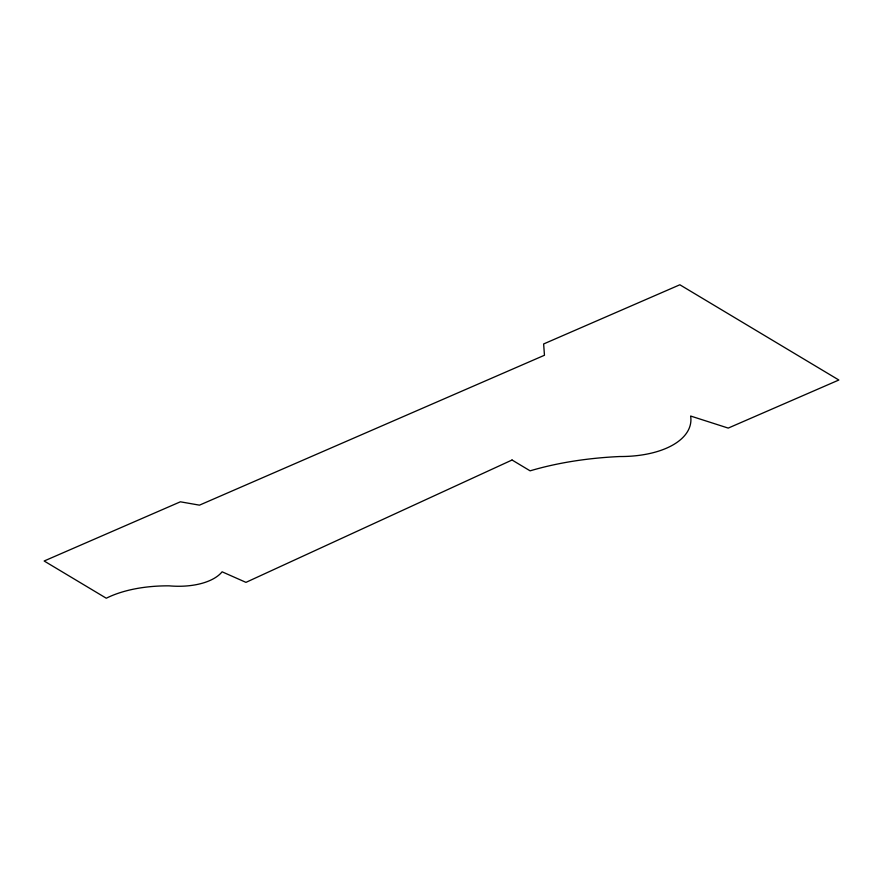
<?xml version="1.0" encoding="UTF-8"?>
<svg xmlns="http://www.w3.org/2000/svg" width="883" height="883" viewBox="0 0 883 883"><rect width="100%" height="100%" fill="white"/><g stroke="black" fill="none" stroke-linecap="round" stroke-linejoin="round"><path stroke-width="1.32" d="M512.052 460.01L245.96 582.361L222.108 571.809A56.49 28.918 6.4 0 1 169.161 585.848A104.856 53.686 6.4 0 0 106.28 598.221L44.15 561.003L180.375 501.809L199.47 505.153L544.458 355.253L543.63 343.962L679.855 284.779L838.85 380.021L728.221 428.089L690.627 416.036A83.995 43.013 6.4 0 1 619.767 456.533A256.357 131.269 6.4 0 0 530.12 470.838L512.052 460.01"/></g></svg>
